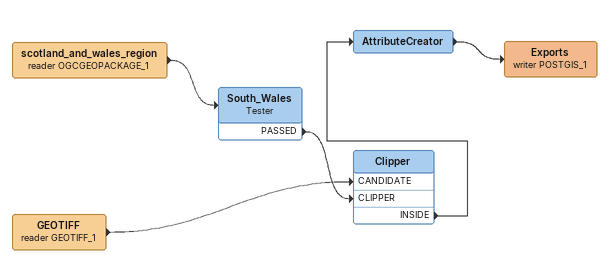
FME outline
scotland_and_wales_region (reader OGCGEOPACKAGE_1)
    -> South_Wales
South_Wales: Tester
    PASSED -> Clipper [CLIPPER]
GEOTIFF (reader GEOTIFF_1)
    -> Clipper [CANDIDATE]
Clipper
    INSIDE -> AttributeCreator
AttributeCreator
    -> Exports (writer POSTGIS_1)
Exports (writer POSTGIS_1)
